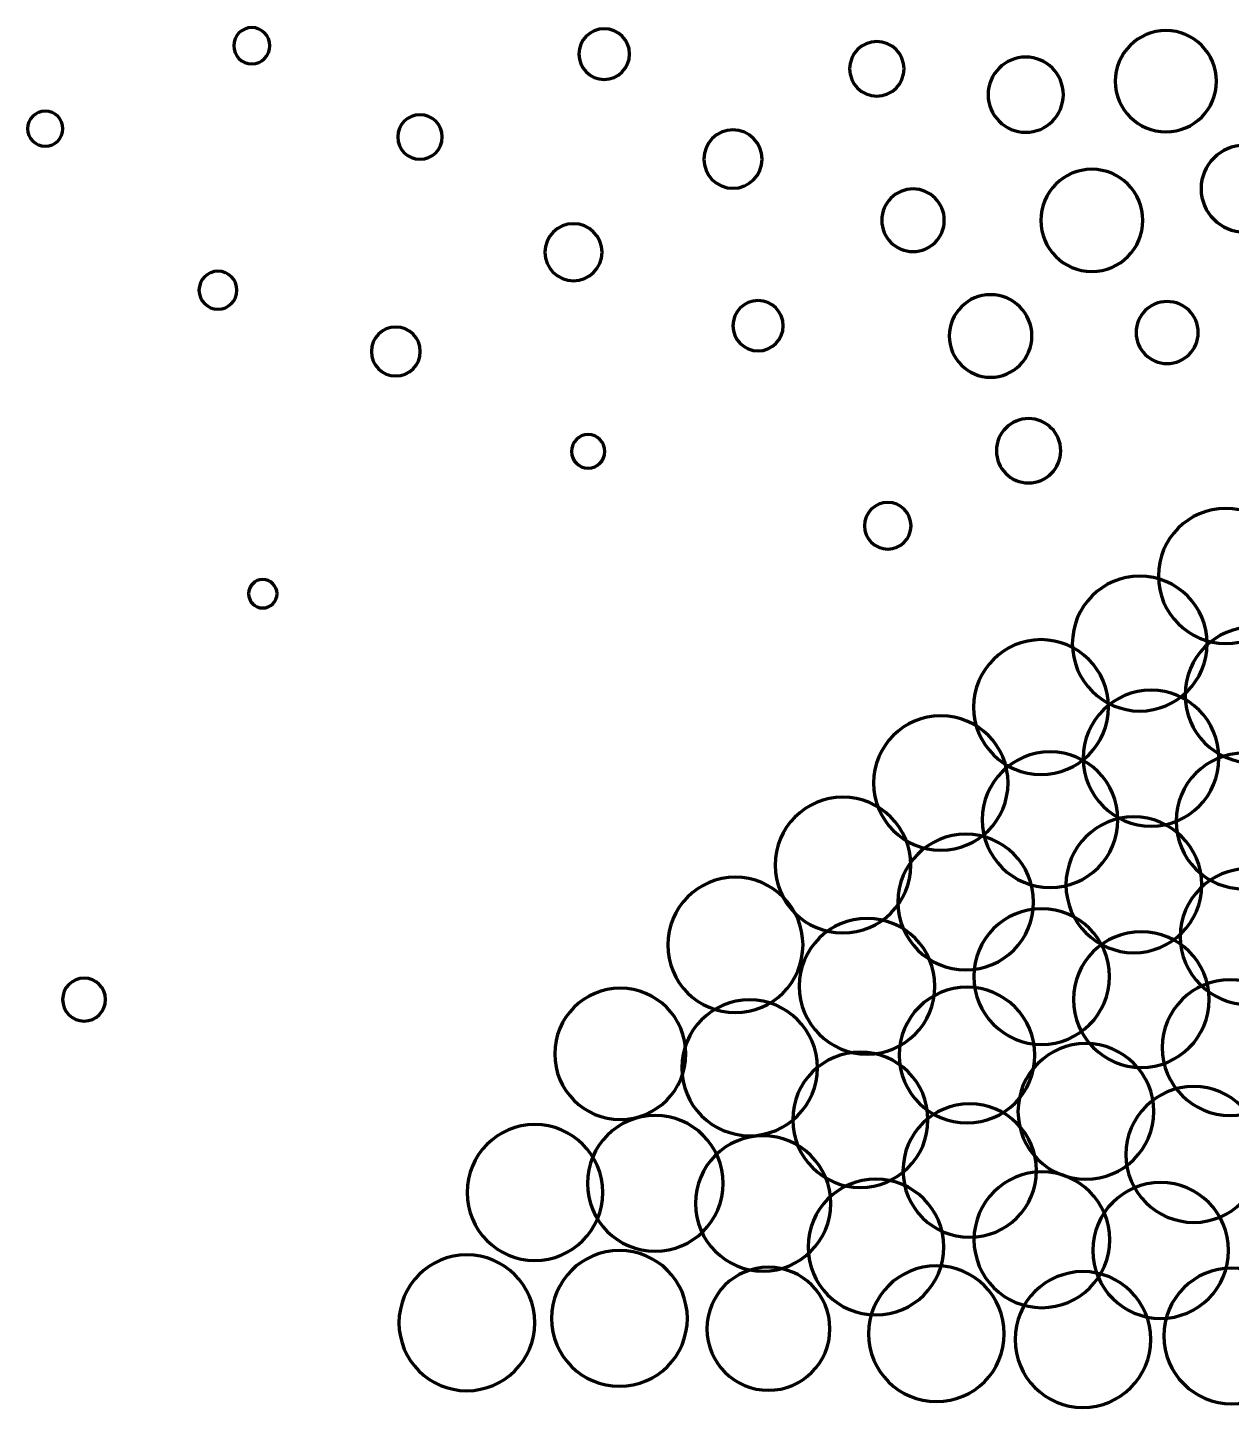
# Model space of a CAD drawing. Header units: inches. Extents: x 41 to 2959, y -2668 to -383.
# Drawn here: x 1375 to 1737.2, y -2667.3 to -2252.1 of the extents above; entities that cross this region are included whole.
import ezdxf

# ---------------------------------------------------------------- set-up
doc = ezdxf.new("R2010")
doc.units = ezdxf.units.IN
doc.header["$MEASUREMENT"] = 0
doc.layers.add('Layer 1', color=7, linetype='Continuous')

# ---------------------------------------------------------------- blocks, each defined once
blk = doc.blocks.new('block 3')
at = {"layer": 'Layer 1', "color": 7, "lineweight": 70}
for points in [[(1442.42, -2252.12), (1445.43, -2252.12), (1447.86, -2254.55), (1447.86, -2257.56), (1447.86, -2260.56), (1445.43, -2263), (1442.42, -2263), (1439.42, -2263), (1436.98, -2260.56), (1436.98, -2257.56), (1436.98, -2254.55), (1439.42, -2252.12), (1442.42, -2252.12)], [(1548.49, -2252.45), (1552.71, -2252.45), (1556.12, -2255.86), (1556.12, -2260.08), (1556.12, -2264.29), (1552.71, -2267.71), (1548.49, -2267.71), (1544.27, -2267.71), (1540.86, -2264.29), (1540.86, -2260.08), (1540.86, -2255.86), (1544.27, -2252.45), (1548.49, -2252.45)], [(1717.53, -2253.03), (1725.94, -2253.03), (1732.76, -2259.85), (1732.76, -2268.26), (1732.76, -2276.67), (1725.94, -2283.49), (1717.53, -2283.49), (1709.12, -2283.49), (1702.3, -2276.67), (1702.3, -2268.26), (1702.3, -2259.85), (1709.12, -2253.03), (1717.53, -2253.03)], [(1630.54, -2256.34), (1635.06, -2256.34), (1638.72, -2260.01), (1638.72, -2264.52), (1638.72, -2269.04), (1635.06, -2272.71), (1630.54, -2272.71), (1626.02, -2272.71), (1622.36, -2269.04), (1622.36, -2264.52), (1622.36, -2260.01), (1626.02, -2256.34), (1630.54, -2256.34)], [(1675.35, -2260.98), (1681.6, -2260.98), (1686.67, -2266.05), (1686.67, -2272.31), (1686.67, -2278.56), (1681.6, -2283.63), (1675.35, -2283.63), (1669.09, -2283.63), (1664.02, -2278.56), (1664.02, -2272.31), (1664.02, -2266.05), (1669.09, -2260.98), (1675.35, -2260.98)], [(1380.26, -2277.23), (1383.19, -2277.23), (1385.57, -2279.61), (1385.57, -2282.54), (1385.57, -2285.47), (1383.19, -2287.84), (1380.26, -2287.84), (1377.33, -2287.84), (1374.96, -2285.47), (1374.96, -2282.54), (1374.96, -2279.61), (1377.33, -2277.23), (1380.26, -2277.23)], [(1493.06, -2278.36), (1496.75, -2278.36), (1499.73, -2281.35), (1499.73, -2285.03), (1499.73, -2288.72), (1496.75, -2291.71), (1493.06, -2291.71), (1489.37, -2291.71), (1486.38, -2288.72), (1486.38, -2285.03), (1486.38, -2281.35), (1489.37, -2278.36), (1493.06, -2278.36)], [(1587.25, -2282.88), (1592.1, -2282.88), (1596.04, -2286.82), (1596.04, -2291.68), (1596.04, -2296.53), (1592.1, -2300.47), (1587.25, -2300.47), (1582.39, -2300.47), (1578.45, -2296.53), (1578.45, -2291.68), (1578.45, -2286.82), (1582.39, -2282.88), (1587.25, -2282.88)], [(1741.17, -2287.55), (1748.37, -2287.55), (1754.2, -2293.39), (1754.2, -2300.59), (1754.2, -2307.79), (1748.37, -2313.63), (1741.17, -2313.63), (1733.96, -2313.63), (1728.12, -2307.79), (1728.12, -2300.59), (1728.12, -2293.39), (1733.96, -2287.55), (1741.17, -2287.55)], [(1695.25, -2294.76), (1703.73, -2294.76), (1710.61, -2301.65), (1710.61, -2310.13), (1710.61, -2318.62), (1703.73, -2325.5), (1695.25, -2325.5), (1686.76, -2325.5), (1679.88, -2318.62), (1679.88, -2310.13), (1679.88, -2301.65), (1686.76, -2294.76), (1695.25, -2294.76)], [(1641.44, -2300.67), (1646.64, -2300.67), (1650.85, -2304.89), (1650.85, -2310.09), (1650.85, -2315.28), (1646.64, -2319.5), (1641.44, -2319.5), (1636.24, -2319.5), (1632.03, -2315.28), (1632.03, -2310.09), (1632.03, -2304.89), (1636.24, -2300.67), (1641.44, -2300.67)], [(1539.24, -2311.13), (1543.98, -2311.13), (1547.83, -2314.98), (1547.83, -2319.72), (1547.83, -2324.46), (1543.98, -2328.31), (1539.24, -2328.31), (1534.49, -2328.31), (1530.65, -2324.46), (1530.65, -2319.72), (1530.65, -2314.98), (1534.49, -2311.13), (1539.24, -2311.13)], [(1432.25, -2325.41), (1435.41, -2325.41), (1437.97, -2327.97), (1437.97, -2331.13), (1437.97, -2334.29), (1435.41, -2336.84), (1432.25, -2336.84), (1429.1, -2336.84), (1426.54, -2334.29), (1426.54, -2331.13), (1426.54, -2327.97), (1429.1, -2325.41), (1432.25, -2325.41)], [(1664.78, -2332.48), (1671.64, -2332.48), (1677.2, -2338.04), (1677.2, -2344.9), (1677.2, -2351.76), (1671.64, -2357.32), (1664.78, -2357.32), (1657.91, -2357.32), (1652.35, -2351.76), (1652.35, -2344.9), (1652.35, -2338.04), (1657.91, -2332.48), (1664.78, -2332.48)], [(1594.8, -2334.27), (1598.98, -2334.27), (1602.36, -2337.65), (1602.36, -2341.83), (1602.36, -2346.01), (1598.98, -2349.4), (1594.8, -2349.4), (1590.62, -2349.4), (1587.24, -2346.01), (1587.24, -2341.83), (1587.24, -2337.65), (1590.62, -2334.27), (1594.8, -2334.27)], [(1717.91, -2334.54), (1723.07, -2334.54), (1727.25, -2338.72), (1727.25, -2343.88), (1727.25, -2349.04), (1723.07, -2353.22), (1717.91, -2353.22), (1712.75, -2353.22), (1708.57, -2349.04), (1708.57, -2343.88), (1708.57, -2338.72), (1712.75, -2334.54), (1717.91, -2334.54)], [(1485.77, -2342.22), (1489.84, -2342.22), (1493.13, -2345.51), (1493.13, -2349.58), (1493.13, -2353.64), (1489.84, -2356.94), (1485.77, -2356.94), (1481.71, -2356.94), (1478.41, -2353.64), (1478.41, -2349.58), (1478.41, -2345.51), (1481.71, -2342.22), (1485.77, -2342.22)], [(1676.2, -2369.77), (1681.55, -2369.77), (1685.88, -2374.11), (1685.88, -2379.46), (1685.88, -2384.8), (1681.55, -2389.14), (1676.2, -2389.14), (1670.85, -2389.14), (1666.51, -2384.8), (1666.51, -2379.46), (1666.51, -2374.11), (1670.85, -2369.77), (1676.2, -2369.77)], [(1543.66, -2374.6), (1546.44, -2374.6), (1548.69, -2376.85), (1548.69, -2379.64), (1548.69, -2382.42), (1546.44, -2384.67), (1543.66, -2384.67), (1540.88, -2384.67), (1538.63, -2382.42), (1538.63, -2379.64), (1538.63, -2376.85), (1540.88, -2374.6), (1543.66, -2374.6)], [(1633.84, -2395.01), (1637.71, -2395.01), (1640.85, -2398.15), (1640.85, -2402.02), (1640.85, -2405.9), (1637.71, -2409.04), (1633.84, -2409.04), (1629.96, -2409.04), (1626.82, -2405.9), (1626.82, -2402.02), (1626.82, -2398.15), (1629.96, -2395.01), (1633.84, -2395.01)], [(1735.55, -2396.82), (1746.75, -2396.82), (1755.84, -2405.91), (1755.84, -2417.11), (1755.84, -2428.32), (1746.75, -2437.41), (1735.55, -2437.41), (1724.34, -2437.41), (1715.26, -2428.32), (1715.26, -2417.11), (1715.26, -2405.91), (1724.34, -2396.82), (1735.55, -2396.82)], [(1445.74, -2418.19), (1448.1, -2418.19), (1450.02, -2420.11), (1450.02, -2422.47), (1450.02, -2424.84), (1448.1, -2426.75), (1445.74, -2426.75), (1443.37, -2426.75), (1441.46, -2424.84), (1441.46, -2422.47), (1441.46, -2420.11), (1443.37, -2418.19), (1445.74, -2418.19)], [(1709.66, -2417.18), (1720.87, -2417.18), (1729.95, -2426.26), (1729.95, -2437.47), (1729.95, -2448.68), (1720.87, -2457.76), (1709.66, -2457.76), (1698.45, -2457.76), (1689.37, -2448.68), (1689.37, -2437.47), (1689.37, -2426.26), (1698.45, -2417.18), (1709.66, -2417.18)], [(1743.71, -2432.51), (1754.99, -2432.51), (1764.14, -2441.66), (1764.14, -2452.94), (1764.14, -2464.22), (1754.99, -2473.37), (1743.71, -2473.37), (1732.43, -2473.37), (1723.28, -2464.22), (1723.28, -2452.94), (1723.28, -2441.66), (1732.43, -2432.51), (1743.71, -2432.51)], [(1679.95, -2436.29), (1691.16, -2436.29), (1700.25, -2445.37), (1700.25, -2456.58), (1700.25, -2467.79), (1691.16, -2476.87), (1679.95, -2476.87), (1668.75, -2476.87), (1659.66, -2467.79), (1659.66, -2456.58), (1659.66, -2445.37), (1668.75, -2436.29), (1679.95, -2436.29)], [(1713.07, -2451.52), (1724.36, -2451.52), (1733.5, -2460.67), (1733.5, -2471.95), (1733.5, -2483.24), (1724.36, -2492.38), (1713.07, -2492.38), (1701.79, -2492.38), (1692.64, -2483.24), (1692.64, -2471.95), (1692.64, -2460.67), (1701.79, -2451.52), (1713.07, -2451.52)], [(1649.79, -2459.19), (1660.96, -2459.19), (1670.02, -2468.25), (1670.02, -2479.42), (1670.02, -2490.59), (1660.96, -2499.64), (1649.79, -2499.64), (1638.62, -2499.64), (1629.57, -2490.59), (1629.57, -2479.42), (1629.57, -2468.25), (1638.62, -2459.19), (1649.79, -2459.19)], [(1682.68, -2470.04), (1693.96, -2470.04), (1703.11, -2479.18), (1703.11, -2490.46), (1703.11, -2501.75), (1693.96, -2510.89), (1682.68, -2510.89), (1671.4, -2510.89), (1662.25, -2501.75), (1662.25, -2490.46), (1662.25, -2479.18), (1671.4, -2470.04), (1682.68, -2470.04)], [(1741.02, -2470.47), (1752.3, -2470.47), (1761.45, -2479.61), (1761.45, -2490.89), (1761.45, -2502.18), (1752.3, -2511.32), (1741.02, -2511.32), (1729.73, -2511.32), (1720.59, -2502.18), (1720.59, -2490.89), (1720.59, -2479.61), (1729.73, -2470.47), (1741.02, -2470.47)], [(1620.33, -2483.69), (1631.61, -2483.69), (1640.76, -2492.83), (1640.76, -2504.12), (1640.76, -2515.4), (1631.61, -2524.55), (1620.33, -2524.55), (1609.05, -2524.55), (1599.9, -2515.4), (1599.9, -2504.12), (1599.9, -2492.83), (1609.05, -2483.69), (1620.33, -2483.69)], [(1707.89, -2489.63), (1719.17, -2489.63), (1728.32, -2498.77), (1728.32, -2510.06), (1728.32, -2521.34), (1719.17, -2530.49), (1707.89, -2530.49), (1696.6, -2530.49), (1687.46, -2521.34), (1687.46, -2510.06), (1687.46, -2498.77), (1696.6, -2489.63), (1707.89, -2489.63)], [(1657.3, -2494.81), (1668.58, -2494.81), (1677.73, -2503.95), (1677.73, -2515.24), (1677.73, -2526.52), (1668.58, -2535.66), (1657.3, -2535.66), (1646.02, -2535.66), (1636.87, -2526.52), (1636.87, -2515.24), (1636.87, -2503.95), (1646.02, -2494.81), (1657.3, -2494.81)], [(1742.27, -2505.19), (1753.55, -2505.19), (1762.7, -2514.33), (1762.7, -2525.62), (1762.7, -2536.9), (1753.55, -2546.05), (1742.27, -2546.05), (1730.98, -2546.05), (1721.84, -2536.9), (1721.84, -2525.62), (1721.84, -2514.33), (1730.98, -2505.19), (1742.27, -2505.19)], [(1587.96, -2507.79), (1599.2, -2507.79), (1608.32, -2516.91), (1608.32, -2528.16), (1608.32, -2539.4), (1599.2, -2548.52), (1587.96, -2548.52), (1576.72, -2548.52), (1567.6, -2539.4), (1567.6, -2528.16), (1567.6, -2516.91), (1576.72, -2507.79), (1587.96, -2507.79)], [(1627.6, -2520.15), (1638.89, -2520.15), (1648.03, -2529.3), (1648.03, -2540.58), (1648.03, -2551.87), (1638.89, -2561.01), (1627.6, -2561.01), (1616.32, -2561.01), (1607.17, -2551.87), (1607.17, -2540.58), (1607.17, -2529.3), (1616.32, -2520.15), (1627.6, -2520.15)], [(1680.13, -2517.24), (1691.41, -2517.24), (1700.56, -2526.38), (1700.56, -2537.67), (1700.56, -2548.95), (1691.41, -2558.1), (1680.13, -2558.1), (1668.85, -2558.1), (1659.7, -2548.95), (1659.7, -2537.67), (1659.7, -2526.38), (1668.85, -2517.24), (1680.13, -2517.24)], [(1710.13, -2524.16), (1721.41, -2524.16), (1730.56, -2533.3), (1730.56, -2544.59), (1730.56, -2555.87), (1721.41, -2565.02), (1710.13, -2565.02), (1698.85, -2565.02), (1689.7, -2555.87), (1689.7, -2544.59), (1689.7, -2533.3), (1698.85, -2524.16), (1710.13, -2524.16)], [(1391.96, -2538.11), (1395.53, -2538.11), (1398.43, -2541.01), (1398.43, -2544.58), (1398.43, -2548.16), (1395.53, -2551.05), (1391.96, -2551.05), (1388.39, -2551.05), (1385.49, -2548.16), (1385.49, -2544.58), (1385.49, -2541.01), (1388.39, -2538.11), (1391.96, -2538.11)], [(1657.68, -2540.85), (1668.96, -2540.85), (1678.11, -2550), (1678.11, -2561.28), (1678.11, -2572.56), (1668.96, -2581.71), (1657.68, -2581.71), (1646.4, -2581.71), (1637.25, -2572.56), (1637.25, -2561.28), (1637.25, -2550), (1646.4, -2540.85), (1657.68, -2540.85)], [(1736.87, -2538.61), (1748.15, -2538.61), (1757.3, -2547.76), (1757.3, -2559.04), (1757.3, -2570.32), (1748.15, -2579.47), (1736.87, -2579.47), (1725.58, -2579.47), (1716.44, -2570.32), (1716.44, -2559.04), (1716.44, -2547.76), (1725.58, -2538.61), (1736.87, -2538.61)], [(1553.33, -2541.19), (1564.24, -2541.19), (1573.08, -2550.03), (1573.08, -2560.93), (1573.08, -2571.84), (1564.24, -2580.68), (1553.33, -2580.68), (1542.43, -2580.68), (1533.59, -2571.84), (1533.59, -2560.93), (1533.59, -2550.03), (1542.43, -2541.19), (1553.33, -2541.19)], [(1592.25, -2544.69), (1603.53, -2544.69), (1612.68, -2553.84), (1612.68, -2565.12), (1612.68, -2576.4), (1603.53, -2585.55), (1592.25, -2585.55), (1580.97, -2585.55), (1571.82, -2576.4), (1571.82, -2565.12), (1571.82, -2553.84), (1580.97, -2544.69), (1592.25, -2544.69)], [(1625.57, -2560.4), (1636.82, -2560.4), (1645.93, -2569.51), (1645.93, -2580.76), (1645.93, -2592), (1636.82, -2601.12), (1625.57, -2601.12), (1614.33, -2601.12), (1605.21, -2592), (1605.21, -2580.76), (1605.21, -2569.51), (1614.33, -2560.4), (1625.57, -2560.4)], [(1693.45, -2557.81), (1704.73, -2557.81), (1713.88, -2566.96), (1713.88, -2578.24), (1713.88, -2589.52), (1704.73, -2598.67), (1693.45, -2598.67), (1682.17, -2598.67), (1673.02, -2589.52), (1673.02, -2578.24), (1673.02, -2566.96), (1682.17, -2557.81), (1693.45, -2557.81)], [(1725.91, -2570.78), (1737.2, -2570.78), (1746.34, -2579.92), (1746.34, -2591.2), (1746.34, -2602.49), (1737.2, -2611.63), (1725.91, -2611.63), (1714.63, -2611.63), (1705.48, -2602.49), (1705.48, -2591.2), (1705.48, -2579.92), (1714.63, -2570.78), (1725.91, -2570.78)], [(1658.5, -2575.96), (1669.59, -2575.96), (1678.58, -2584.95), (1678.58, -2596.04), (1678.58, -2607.14), (1669.59, -2616.13), (1658.5, -2616.13), (1647.4, -2616.13), (1638.41, -2607.14), (1638.41, -2596.04), (1638.41, -2584.95), (1647.4, -2575.96), (1658.5, -2575.96)], [(1527.63, -2582.21), (1538.91, -2582.21), (1548.06, -2591.36), (1548.06, -2602.64), (1548.06, -2613.92), (1538.91, -2623.07), (1527.63, -2623.07), (1516.34, -2623.07), (1507.2, -2613.92), (1507.2, -2602.64), (1507.2, -2591.36), (1516.34, -2582.21), (1527.63, -2582.21)], [(1563.85, -2579.46), (1575.13, -2579.46), (1584.27, -2588.6), (1584.27, -2599.89), (1584.27, -2611.17), (1575.13, -2620.32), (1563.85, -2620.32), (1552.56, -2620.32), (1543.42, -2611.17), (1543.42, -2599.89), (1543.42, -2588.6), (1552.56, -2579.46), (1563.85, -2579.46)], [(1596.3, -2585.56), (1607.55, -2585.56), (1616.66, -2594.68), (1616.66, -2605.93), (1616.66, -2617.17), (1607.55, -2626.29), (1596.3, -2626.29), (1585.06, -2626.29), (1575.94, -2617.17), (1575.94, -2605.93), (1575.94, -2594.68), (1585.06, -2585.56), (1596.3, -2585.56)], [(1630.27, -2598.61), (1641.55, -2598.61), (1650.7, -2607.75), (1650.7, -2619.04), (1650.7, -2630.32), (1641.55, -2639.47), (1630.27, -2639.47), (1618.99, -2639.47), (1609.84, -2630.32), (1609.84, -2619.04), (1609.84, -2607.75), (1618.99, -2598.61), (1630.27, -2598.61)], [(1680.2, -2596.44), (1691.48, -2596.44), (1700.63, -2605.58), (1700.63, -2616.87), (1700.63, -2628.15), (1691.48, -2637.3), (1680.2, -2637.3), (1668.92, -2637.3), (1659.77, -2628.15), (1659.77, -2616.87), (1659.77, -2605.58), (1668.92, -2596.44), (1680.2, -2596.44)], [(1715.96, -2599.66), (1727.25, -2599.66), (1736.39, -2608.81), (1736.39, -2620.09), (1736.39, -2631.37), (1727.25, -2640.52), (1715.96, -2640.52), (1704.68, -2640.52), (1695.53, -2631.37), (1695.53, -2620.09), (1695.53, -2608.81), (1704.68, -2599.66), (1715.96, -2599.66)], [(1507.15, -2621.42), (1518.43, -2621.42), (1527.58, -2630.57), (1527.58, -2641.85), (1527.58, -2653.13), (1518.43, -2662.28), (1507.15, -2662.28), (1495.86, -2662.28), (1486.72, -2653.13), (1486.72, -2641.85), (1486.72, -2630.57), (1495.86, -2621.42), (1507.15, -2621.42)], [(1553.09, -2620.09), (1564.37, -2620.09), (1573.52, -2629.24), (1573.52, -2640.52), (1573.52, -2651.8), (1564.37, -2660.95), (1553.09, -2660.95), (1541.81, -2660.95), (1532.66, -2651.8), (1532.66, -2640.52), (1532.66, -2629.24), (1541.81, -2620.09), (1553.09, -2620.09)], [(1597.91, -2625.13), (1608.14, -2625.13), (1616.43, -2633.42), (1616.43, -2643.64), (1616.43, -2653.87), (1608.14, -2662.16), (1597.91, -2662.16), (1587.69, -2662.16), (1579.4, -2653.87), (1579.4, -2643.64), (1579.4, -2633.42), (1587.69, -2625.13), (1597.91, -2625.13)], [(1648.47, -2624.7), (1659.75, -2624.7), (1668.9, -2633.85), (1668.9, -2645.13), (1668.9, -2656.42), (1659.75, -2665.56), (1648.47, -2665.56), (1637.19, -2665.56), (1628.04, -2656.42), (1628.04, -2645.13), (1628.04, -2633.85), (1637.19, -2624.7), (1648.47, -2624.7)], [(1692.56, -2626.45), (1703.84, -2626.45), (1712.99, -2635.59), (1712.99, -2646.88), (1712.99, -2658.16), (1703.84, -2667.31), (1692.56, -2667.31), (1681.28, -2667.31), (1672.13, -2658.16), (1672.13, -2646.88), (1672.13, -2635.59), (1681.28, -2626.45), (1692.56, -2626.45)], [(1737.33, -2625.38), (1748.61, -2625.38), (1757.76, -2634.53), (1757.76, -2645.81), (1757.76, -2657.09), (1748.61, -2666.24), (1737.33, -2666.24), (1726.05, -2666.24), (1716.9, -2657.09), (1716.9, -2645.81), (1716.9, -2634.53), (1726.05, -2625.38), (1737.33, -2625.38)]]:
    blk.add_open_spline(points, degree=3, knots=[0, 0, 0, 0, 1, 1, 1, 2, 2, 2, 3, 3, 3, 4, 4, 4, 4], dxfattribs=at)
blk = doc.blocks.new('block 2')
at = {"layer": 'Layer 1'}
blk.add_blockref('block 3', (0, 0), dxfattribs=at)

msp = doc.modelspace()

# ---------------------------------------------------------------- block references
at = {"layer": 'Layer 1'}
msp.add_blockref('block 2', (0, 0), dxfattribs=at)

doc.saveas('drawing.dxf')
